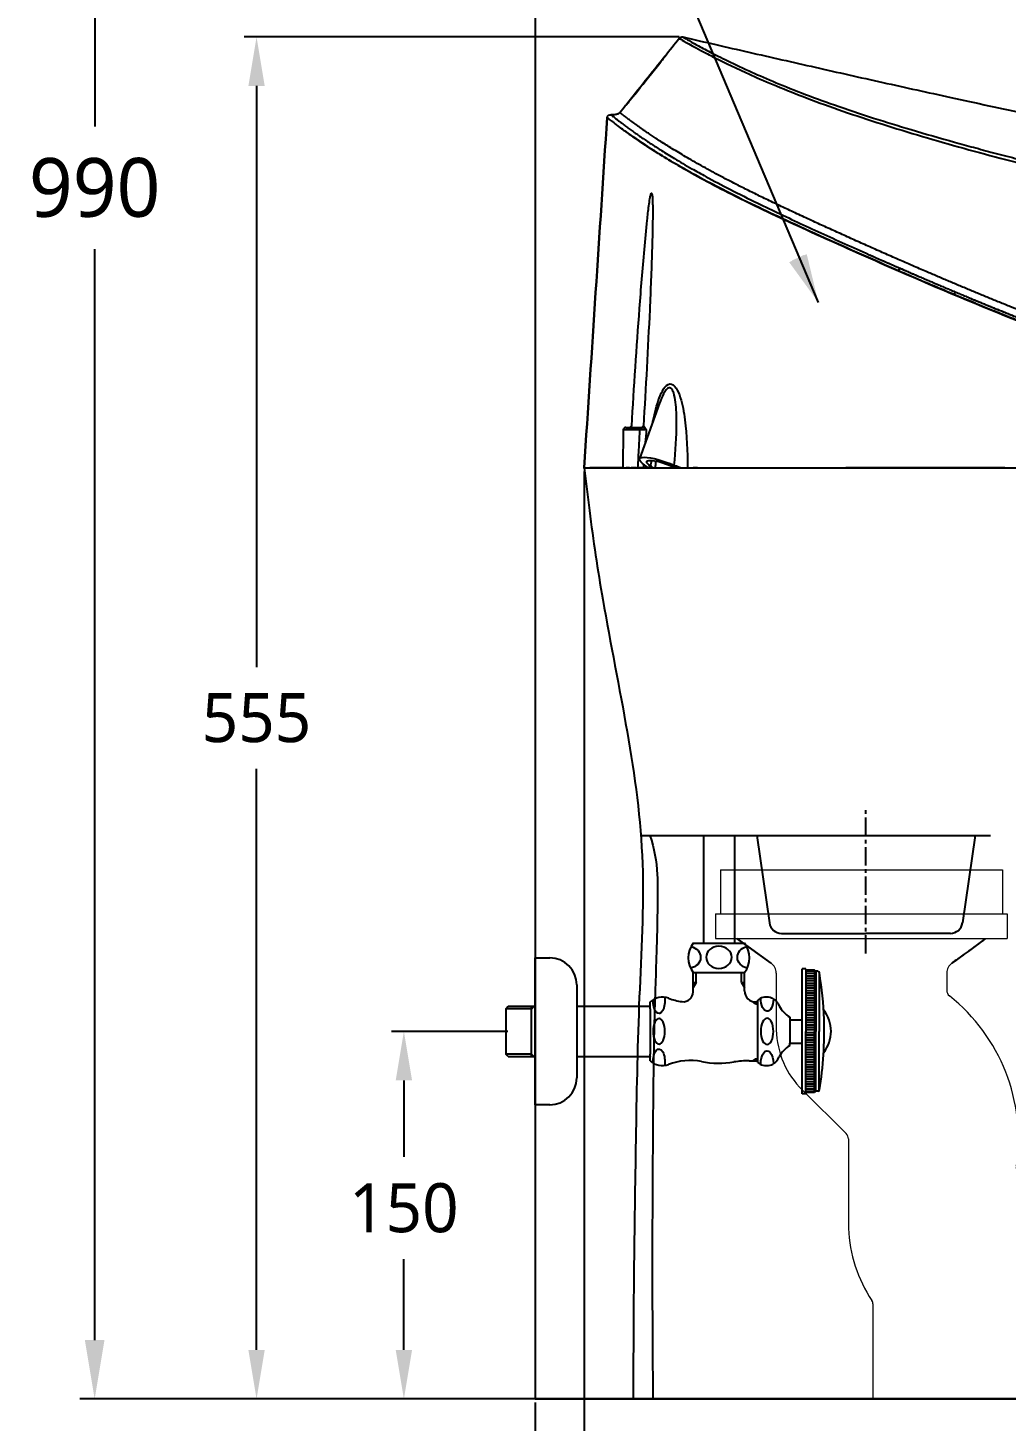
# Model space of a CAD drawing. Extents: x 2897 to 9100, y -47 to 2481.
# Drawn here: x 2897 to 3296, y 292 to 860 of the extents above; entities that cross this region are included whole.
import ezdxf

# ---------------------------------------------------------------- set-up
doc = ezdxf.new("R2010")
doc.units = 0
doc.header["$LTSCALE"] = 20
doc.header["$MEASUREMENT"] = 0
doc.linetypes.add('CENTER', pattern=[2, 1.25, -0.25, 0.25, -0.25])
doc.layers.get('0').update_dxf_attribs({"linetype": 'CONTINUOUS'})
doc.layers.get('DEFPOINTS').update_dxf_attribs({"linetype": 'CONTINUOUS'})
for name, color, linetype in [('1', 7, 'CONTINUOUS'), ('2', 2, 'CONTINUOUS'), ('3', 3, 'CONTINUOUS'), ('4', 4, 'CONTINUOUS'), ('6', 6, 'CONTINUOUS'), ('CEN', 1, 'CENTER')]:
    doc.layers.add(name, color=color, linetype=linetype)
doc.styles.get("Standard").update_dxf_attribs({"font": 'NanumGothic.ttf'})
doc.dimstyles.get("Standard").update_dxf_attribs({"dimtxt": 2.7, "dimasz": 2.5, "dimexe": 1.5, "dimexo": 1.5, "dimgap": 1.5, "dimtad": 1, "dimdec": 0, "dimlfac": 10, "dimzin": 0, "dimdsep": 46, "dimtxsty": 'Standard', "dimcen": 0, "dimclrt": 2, "dimadec": 0, "dimazin": 0, "dimtfac": 1, "dimtdec": 0, "dimtmove": 0, "dimatfit": 3, "dimfxl": 0, "dimtolj": 1, "dimtzin": 0, "dimarcsym": 0})

# ---------------------------------------------------------------- blocks, each defined once
blk = doc.blocks.new('*D23')
at = {"color": 3, "lineweight": -2, "ltscale": 10}
for p, q in [((3123.72, 679.27), (3123.72, 172.85)), ((3408.7, 233.49), (3408.7, 172.85)), ((3143.72, 177.85), (3388.7, 177.85))]:
    blk.add_line(p, q, dxfattribs=at)
at = {"color": 3, "ltscale": 10}
for points in [[(3143.72, 181.18), (3143.72, 174.51), (3123.72, 177.85)], [(3388.7, 181.18), (3388.7, 174.51), (3408.7, 177.85)]]:
    blk.add_solid(points, dxfattribs=at)
at = {"layer": 'DEFPOINTS', "color": 0, "ltscale": 10}
for p in [(3123.72, 680.77), (3408.7, 234.99), (3408.7, 177.85)]:
    blk.add_point(p, dxfattribs=at)
at = {"color": 2, "ltscale": 10, "insert": (3266.21, 198.73), "char_height": 20, "attachment_point": 5}
blk.add_mtext('\\A1;285', dxfattribs=at)
blk = doc.blocks.new('*D27')
at = {"color": 3, "lineweight": -2}
for p, q in [((3092.54, 450.77), (3045.16, 450.77)), ((3050.16, 430.77), (3050.16, 399.51)), ((3050.16, 320.77), (3050.16, 357.79)), ((3102.2, 300.77), (3045.16, 300.77))]:
    blk.add_line(p, q, dxfattribs=at)
at = {"color": 3}
for points in [[(3046.83, 430.77), (3053.49, 430.77), (3050.16, 450.77)], [(3046.83, 320.77), (3053.49, 320.77), (3050.16, 300.77)]]:
    blk.add_solid(points, dxfattribs=at)
at = {"layer": 'DEFPOINTS', "color": 0}
for p in [(3050.16, 450.77), (3094.04, 450.77), (3103.7, 300.77)]:
    blk.add_point(p, dxfattribs=at)
at = {"color": 2, "insert": (3050.16, 378.65), "char_height": 20, "attachment_point": 5}
blk.add_mtext('\\A1;150', dxfattribs=at)
blk = doc.blocks.new('*D30')
at = {"color": 3, "lineweight": -2}
for p, q in [((3162.51, 856.59), (2985.04, 856.59)), ((2990.04, 836.59), (2990.04, 599.45)), ((2990.04, 320.77), (2990.04, 557.91)), ((3142.22, 300.77), (2985.04, 300.77))]:
    blk.add_line(p, q, dxfattribs=at)
at = {"color": 3}
for points in [[(2986.71, 836.59), (2993.38, 836.59), (2990.04, 856.59)], [(2986.71, 320.77), (2993.38, 320.77), (2990.04, 300.77)]]:
    blk.add_solid(points, dxfattribs=at)
at = {"layer": 'DEFPOINTS', "color": 0}
for p in [(3164.01, 856.59), (2990.04, 300.77), (3143.72, 300.77)]:
    blk.add_point(p, dxfattribs=at)
at = {"color": 2, "insert": (2990.04, 578.68), "char_height": 20, "attachment_point": 5}
blk.add_mtext('\\A1;555', dxfattribs=at)
blk = doc.blocks.new('BGFB')
at = {"color": 2, "linetype": 'Continuous', "lineweight": 0}
for p, q in [((-57.5, 0), (57.5, 0)), ((-57.5, 0), (-57.5, -18)), ((57.5, 0), (57.5, -18)), ((-59.5, -18), (59.5, -18)), ((-59.5, -18), (-59.5, -28)), ((59.5, -18), (59.5, -28)), ((-59.5, -28), (59.5, -28)), ((-36.9, -38.04), (-50.78, -28)), ((36.9, -38.06), (50.8, -28)), ((-34.8, -42.11), (-34.78, -65.34)), ((34.83, -42.09), (34.8, -49.08)), ((-24.1, -89.92), (-6.23, -107.64)), ((-5.34, -109.77), (-5.28, -146.31)), ((127.84, -174.94), (81.13, -197.34)), ((127.84, -174.94), (135.25, -174.94)), ((207.14, -196.84), (207.14, -171.61)), ((207.34, -174.14), (245.63, -196.43)), ((4.73, -215.9), (4.73, -177.41)), ((138.25, -177.94), (138.25, -197.34)), ((151.35, -181.34), (192.35, -181.34)), ((151.35, -183.09), (192.35, -183.09)), ((144.35, -188.34), (144.35, -208.9)), ((146.35, -188.09), (146.35, -208.59)), ((197.35, -188.09), (197.35, -208.59)), ((199.35, -188.34), (199.35, -208.9)), ((144.35, -197.34), (75.09, -197.34)), ((75.09, -197.34), (75.09, -215.9)), ((130.19, -197.34), (130.19, -202.4)), ((199.35, -196.84), (269.24, -196.84)), ((213.73, -202.4), (213.73, -196.84)), ((269.24, -196.84), (269.24, -215.9)), ((144.35, -202.4), (130.19, -202.4)), ((199.35, -202.4), (213.73, -202.4)), ((4.73, -215.9), (269.24, -215.9)), ((151.35, -213.59), (192.35, -213.59)), ((117.84, -240.9), (117.84, -243.9)), ((118.52, -240.4), (118.34, -240.4)), ((118.54, -244.4), (118.34, -244.4)), ((118.52, -240.4), (225.36, -240.4)), ((118.54, -244.4), (225.36, -244.4)), ((225.86, -240.9), (225.86, -243.9)), ((120.35, -250.4), (223.35, -250.4)), ((120.65, -254.4), (223.05, -254.4))]:
    blk.add_line(p, q, dxfattribs=at)
at = {"color": 3, "linetype": 'Continuous', "lineweight": 0}
for p, q in [((117.84, -275.32), (117.84, -215.9)), ((225.86, -273.83), (225.86, -215.9))]:
    blk.add_line(p, q, dxfattribs=at)
at = {"color": 2}
for p, q in [((118.52, -240.4), (118.41, -215.9)), ((225.28, -215.9), (225.17, -240.4)), ((118.54, -244.4), (120.65, -244.4)), ((118.57, -250.4), (118.54, -244.4)), ((223.05, -244.4), (225.15, -244.4)), ((225.17, -240.4), (223.35, -240.4)), ((225.15, -244.4), (225.13, -250.4)), ((120.35, -250.4), (118.34, -250.4)), ((118.34, -254.4), (120.65, -254.4)), ((118.6, -256.9), (118.59, -254.4)), ((223.05, -254.4), (225.36, -254.4)), ((225.36, -250.4), (223.35, -250.4)), ((225.11, -254.4), (225.1, -256.9)), ((120.45, -263.9), (118.6, -256.9)), ((225.1, -256.9), (223.25, -263.9)), ((122.45, -263.9), (120.45, -263.9)), ((122.45, -263.9), (171.85, -263.9)), ((171.85, -263.9), (221.25, -263.9)), ((223.25, -263.9), (221.25, -263.9))]:
    blk.add_line(p, q, dxfattribs=at)
blk.add_line((120.35, -240.4), (118.52, -240.4))
at = {"color": 2, "linetype": 'Continuous', "lineweight": 0}
for centre in [(153.85, -188.62), (153.85, -193.62), (153.85, -198.62), (153.85, -203.62), (153.85, -208.62)]:
    blk.add_circle(centre, 1.5, dxfattribs=at)
for centre, radius, start, end in [((-39.8, -42.12), 5, 0.0447, 54.1067), ((39.83, -42.11), 5, 125.8861, 179.7556), ((37.8, -49.09), 3, 179.7556, 231.4151), ((-10.7, -109.88), 74.76, 351.5468, 51.4151), ((1.61, -64.14), 36.41, 181.8849, 225.0733), ((-8.34, -109.77), 3, 0.0895, 45.2408), ((131.95, -202.93), 96.26, 63.2809, 103.9725), ((239.79, -464.95), 378.84, 110.2437, 116.5549), ((140.19, -174.04), 67, 2.0828, 58.4605), ((68.2, -121.6), 5, 171.5468, 296.5549), ((52.79, -143.8), 58.13, 182.4762, 213.3534), ((1.73, -177.41), 3, 0, 33.3534), ((135.25, -177.94), 3, 0, 90), ((151.35, -188.34), 7, 90, 180), ((192.35, -188.34), 7, 360, 90), ((151.35, -188.09), 5, 90, 180), ((192.35, -188.09), 5, 0, 90), ((247.14, -193.84), 3, 239.7939, 270), ((151.35, -208.9), 7, 179.7381, 270), ((151.35, -208.59), 5, 180, 270), ((192.35, -208.59), 5, 270, 0), ((192.35, -208.9), 7, 270, 0), ((118.34, -240.9), 0.5, 90, 180), ((118.34, -243.9), 0.5, 180, 270), ((225.36, -240.9), 0.5, 0, 90), ((225.36, -243.9), 0.5, 270, 360), ((118.34, -250.9), 0.5, 90, 180), ((118.34, -253.9), 0.5, 180, 270), ((225.36, -250.9), 0.5, 0, 90), ((225.36, -253.9), 0.5, 270, 0)]:
    blk.add_arc(centre, radius, start, end, dxfattribs=at)
at = {"color": 3, "linetype": 'Continuous', "lineweight": 0}
blk.add_spline([(117.84, -275.32), (166.15, -271.49), (199.41, -276.45), (225.86, -273.83)], degree=3, dxfattribs=at)
at = {"layer": '1', "color": 252, "linetype": 'Continuous'}
for q in [(-50.8, -28), (-50.14, -28.48), (-50.14, -28.48), (-50.14, -28.48)]:
    blk.add_line((-36.9, -38.04), q, dxfattribs=at)
at = {"layer": '1', "color": 2, "linetype": 'Continuous'}
for centre in [(159.85, -188.62), (159.85, -188.62), (165.85, -188.62), (165.85, -188.62), (171.85, -188.62), (177.85, -188.62), (177.85, -188.62), (183.85, -188.62), (183.85, -188.62), (189.85, -188.62), (189.85, -188.62), (159.85, -193.62), (159.85, -193.62), (165.85, -193.62), (165.85, -193.62), (171.85, -193.62), (177.85, -193.62), (177.85, -193.62), (183.85, -193.62), (183.85, -193.62), (189.85, -193.62), (189.85, -193.62), (159.85, -198.62), (159.85, -198.62), (165.85, -198.62), (165.85, -198.62), (171.85, -198.62), (177.85, -198.62), (177.85, -198.62), (183.85, -198.62), (183.85, -198.62), (189.85, -198.62), (189.85, -198.62), (159.85, -203.62), (159.85, -203.62), (165.85, -203.62), (165.85, -203.62), (171.85, -203.62), (177.85, -203.62), (177.85, -203.62), (183.85, -203.62), (183.85, -203.62), (189.85, -203.62), (189.85, -203.62), (159.85, -208.62), (159.85, -208.62), (165.85, -208.62), (165.85, -208.62), (171.85, -208.62), (171.85, -208.62), (177.85, -208.62), (177.85, -208.62), (183.85, -208.62), (183.85, -208.62), (189.85, -208.62), (189.85, -208.62)]:
    blk.add_circle(centre, 1.5, dxfattribs=at)
at = {"layer": '1', "color": 252, "linetype": 'Continuous'}
for centre in [(171.85, -188.62), (171.85, -193.62), (171.85, -198.62), (171.85, -203.62)]:
    blk.add_circle(centre, 1.5, dxfattribs=at)
for points, degree in [([(50.14, -28.48), (36.94, -38.03)], 1), ([(50.14, -28.48), (45.74, -31.66), (41.34, -34.85), (36.94, -38.03)], 3), ([(50.14, -28.48), (36.94, -38.03)], 1), ([(50.14, -28.48), (45.74, -31.66), (41.34, -34.85), (36.94, -38.03)], 3), ([(197.87, -139.92), (198.2, -140.47), (198.52, -141.02), (198.83, -141.58)], 3), ([(197.87, -139.92), (198.2, -140.47), (198.52, -141.02), (198.83, -141.58)], 3)]:
    blk.add_open_spline(points, degree=degree, dxfattribs=at)
at = {"layer": 'CEN'}
blk.add_line((171.85, -269.9), (171.85, -196.9), dxfattribs=at)
blk = doc.blocks.new('*D32')
at = {"color": 3, "lineweight": -2}
for p, q in [((3847.98, 687.3), (3847.98, 54.77)), ((3103.7, 299.27), (3103.7, 54.77)), ((3123.7, 59.77), (3827.98, 59.77))]:
    blk.add_line(p, q, dxfattribs=at)
at = {"color": 3}
for points in [[(3123.7, 63.1), (3123.7, 56.43), (3103.7, 59.77)], [(3827.98, 63.1), (3827.98, 56.43), (3847.98, 59.77)]]:
    blk.add_solid(points, dxfattribs=at)
at = {"layer": 'DEFPOINTS', "color": 0}
for p in [(3847.98, 688.8), (3103.7, 300.77), (3847.98, 59.77)]:
    blk.add_point(p, dxfattribs=at)
at = {"color": 2, "insert": (3475.84, 80.54), "char_height": 20, "attachment_point": 5}
blk.add_mtext('\\A1;745', dxfattribs=at)
blk = doc.blocks.new('A$C48E07EFB')
at = {"layer": '1', "color": 0}
for p, q in [((29.73, 163.85), (29.73, 163.85)), ((20.61, 152.45), (20.62, 152.45)), ((151.2, 70.75), (151.2, 72.01)), ((159.98, 67.06), (159.98, 67.09)), ((30.77, 26.53), (22.55, 3.78)), ((15.98, 15.66), (15.84, 0.15)), ((22.75, 15.66), (15.98, 15.66)), ((16.98, 16.65), (22.8, 16.65)), ((15.84, 0.15), (21.95, 0.15)), ((25.69, 0.4), (27.75, 0.4)), ((36.66, 0.4), (38.71, 0.4)), ((55.34, 0.09), (55.34, 0.15)), ((57.29, 0.15), (57.29, 0.09)), ((64.42, 0.15), (64.42, 0.09)), ((90.16, 0.1), (90.16, 0.15)), ((90.16, 0.1), (90.16, 0.15))]:
    blk.add_line(p, q, dxfattribs=at)
blk.add_arc((16.98, 15.65), 1, 90, 179.5, dxfattribs=at)
for centre, major_axis, ratio, start_param, end_param in [((18.92, 17.15), (0.068, -0.495), 0.929916, 6.25972, 7.659522), ((23.65, 17.15), (0, 0.5), 0.925776, 3.141593, 4.645863), ((23.71, 17.14), (0.063, 0.496), 0.903631, 3.303001, 4.760206), ((22.8, 15.65), (0, -1), 0.040485, 3.141593, 4.703662), ((54.77, 0.32), (0, 0.5), 0.376754, 1.921295, 2.054198)]:
    blk.add_ellipse(centre, major_axis=major_axis, ratio=ratio, start_param=start_param, end_param=end_param, dxfattribs=at)
at = {"layer": '1', "color": 0, "extrusion": (0, 0, -1)}
for major_axis, start_param, end_param in [((-10.34, 3.74), 5.537433, 8.149965), ((-7.35, 2.66), 5.53728, 8.152591)]:
    blk.add_ellipse((32.89, 0.04), major_axis=major_axis, ratio=0.224987, start_param=start_param, end_param=end_param, dxfattribs=at)
at = {"layer": '1', "color": 0}
for points, degree in [([(32.99, 168.2), (34.92, 170.61), (36.85, 173.03), (38.78, 175.44)], 3), ([(38.78, 175.44), (39.11, 175.86), (39.77, 176.09), (40.29, 175.97)], 3), ([(40.29, 175.97), (152.34, 149.93), (276.35, 124.31)], 2), ([(40.29, 175.97), (152.34, 149.93), (276.35, 124.31)], 2), ([(40.29, 175.97), (152.34, 149.93), (276.35, 124.31)], 2), ([(16.96, 148.15), (22.29, 154.82), (27.62, 161.48), (32.95, 168.15)], 3), ([(33.08, 168.2), (33.02, 168.2), (32.99, 168.2), (32.99, 168.2)], 3), ([(20.61, 152.45), (23.65, 156.25), (26.69, 160.05), (29.73, 163.85)], 3), ([(20.62, 152.45), (23.65, 156.25), (26.69, 160.05), (29.73, 163.85)], 3), ([(14.52, 145.09), (15.32, 146.09), (16.12, 147.1), (16.92, 148.1)], 3), ([(16.92, 148.1), (16.92, 148.1), (16.95, 148.1), (17.01, 148.1)], 3), ([(19.87, 151.52), (20.12, 151.83), (20.36, 152.14), (20.61, 152.45)], 3), ([(0, 0.15), (3.13, 47.82), (6.25, 95.48), (9.38, 143.15)], 3), ([(0, 0.15), (3.13, 47.82), (6.25, 95.48), (9.38, 143.15)], 3), ([(9.38, 143.15), (6.25, 95.48), (3.13, 47.82), (0, 0.15)], 3), ([(14.52, 145.09), (14.25, 144.76), (13.98, 144.42), (12.48, 144.07), (11.49, 144.05), (10.92, 144.22)], 5), ([(135.75, 78.6), (136.27, 78.37)], 1), ([(157.17, 69.51), (157.54, 69.36)], 1), ([(18.84, 16.68), (19.02, 16.92), (19.2, 17.09), (19.39, 17.11)], 3), ([(24.11, 17.12), (24.13, 17.12), (24.14, 17.11), (24.16, 17.11)], 3), ([(24.16, 17.11), (24.62, 17.05), (24.99, 16.38), (25.33, 15.71)], 3), ([(22.8, 16.65), (23.08, 16.65), (23.37, 16.65), (23.65, 16.65)], 3), ([(23.72, 16.65), (23.69, 16.65), (23.67, 16.65), (23.65, 16.65)], 3), ([(25.33, 15.71), (24.93, 16.12), (24.34, 16.6), (23.72, 16.65)], 3), ([(25.33, 15.71), (25.2, 13.95), (25.08, 12.18), (24.95, 10.42)], 3), ([(0, 0.15), (0, 0.15), (0.01, 0.15), (0.04, 0.15)], 3), ([(24.29, 1.51), (24.26, 1.06), (24.23, 0.6), (24.19, 0.15)], 3), ([(24.72, 1.21), (25.17, 0.92), (25.5, 0.64), (25.69, 0.4)], 3), ([(25.09, 0.08), (25.21, 0.08), (25.34, 0.08), (25.46, 0.08)], 3), ([(25.33, 0.15), (25.35, 0.32), (25.36, 0.5), (25.38, 0.68)], 3), ([(25.33, 0.15), (25.35, 0.32), (25.36, 0.5), (25.38, 0.68)], 3), ([(25.56, 0.08), (25.65, 0.08), (25.74, 0.08), (25.83, 0.08)], 3), ([(25.89, 0.16), (25.89, 0.17), (25.81, 0.24), (25.69, 0.4)], 3), ([(28.18, 0.14), (27.4, 0.14), (26.62, 0.14), (25.87, 0.14)], 3), ([(27.09, 0.87), (27.26, 1.62), (27.43, 2.37), (27.6, 3.11)], 3), ([(27.75, 0.4), (27.55, 0.55), (27.33, 0.71), (27.09, 0.87)], 3), ([(27.75, 0.4), (27.98, 0.23), (28.19, 0.15), (28.39, 0.15)], 3), ([(29.08, 0.15), (29.17, 1.05), (29.27, 1.96), (29.37, 2.86)], 3), ([(35.63, 0.84), (35.97, 0.69), (36.31, 0.54), (36.66, 0.4)], 3), ([(38.71, 0.4), (38.03, 0.63), (37.35, 0.89), (36.72, 1.18)], 3), ([(46.22, 0.13), (45.64, 0.13), (45.06, 0.13), (44.49, 0.13)], 3), ([(65.06, 0.15), (65.06, 0.13), (65.06, 0.11), (65.06, 0.09)], 3), ([(65.06, 0.15), (65.06, 0.13), (65.06, 0.11), (65.06, 0.09)], 3)]:
    blk.add_open_spline(points, degree=degree, dxfattribs=at)
for points, degree, knots in [([(38.78, 175.44), (38.78, 175.44), (40.17, 174.52), (45.1, 171.81), (46.25, 171.19), (48.95, 169.76), (50.5, 168.95), (55.83, 166.25), (60.23, 164.07), (68.93, 160.09), (72.18, 158.65), (79.36, 155.6), (83.3, 153.98), (92.05, 150.57), (96.85, 148.79), (106.8, 145.26), (112, 143.5), (122.77, 140.01), (128.31, 138.28), (139.42, 134.95), (145.03, 133.32), (161.94, 128.57), (173.35, 125.55), (184.82, 122.64)], 3, [0, 0, 0, 0, 0.25, 0.25, 0.3125, 0.3125, 0.375, 0.375, 0.5, 0.5, 0.5625, 0.5625, 0.625, 0.625, 0.6875, 0.6875, 0.75, 0.75, 0.8125, 0.8125, 0.875, 0.875, 1, 1, 1, 1]), ([(40.29, 175.97), (40.35, 175.93), (40.47, 175.85), (41.48, 175.23), (43.12, 174.28), (45.86, 172.75), (50.21, 170.41), (57.25, 166.83), (68.37, 161.52), (83.62, 154.95), (102.25, 148.1), (117.46, 143.02), (134, 137.93), (147.72, 133.98), (158.99, 130.88), (167.21, 128.68), (176.02, 126.37), (182.11, 124.82), (185.25, 124.02)], 3, [0, 0, 0, 0, 0.066982, 0.130716, 0.191334, 0.248966, 0.335776, 0.415755, 0.499002, 0.623838, 0.68452, 0.749311, 0.808177, 0.874762, 0.902999, 0.933262, 0.965585, 1, 1, 1, 1]), ([(33.08, 168.2), (33.11, 168.2), (32.64, 167.57), (31.34, 165.88), (30.54, 164.87), (29.73, 163.85)], 3, [0, 0, 0, 0, 0.5, 0.5, 1, 1, 1, 1]), ([(29.73, 163.85), (30.53, 164.85), (31.32, 165.86), (32.61, 167.53), (33.07, 168.15), (33.04, 168.15)], 3, [0, 0, 0, 0, 0.5, 0.5, 1, 1, 1, 1]), ([(20.62, 152.45), (19.79, 151.42), (18.97, 150.4), (17.59, 148.73), (17.04, 148.1), (17.01, 148.1)], 3, [0, 0, 0, 0, 0.5, 0.5, 1, 1, 1, 1]), ([(17.05, 148.15), (17.08, 148.15), (17.62, 148.77), (18.34, 149.64), (18.37, 149.69), (18.41, 149.73)], 3, [0, 0, 0, 0, 0.949128, 0.949128, 1, 1, 1, 1]), ([(9.38, 143.15), (9.4, 143.46), (9.58, 143.84), (10.21, 144.28), (10.62, 144.31), (10.92, 144.22)], 3, [0, 0, 0, 0, 0.5, 0.5, 1, 1, 1, 1]), ([(128.3, 80.53), (123.24, 82.76), (113.12, 87.2), (97.67, 94.12), (83.08, 100.77), (68.93, 107.43), (56.75, 113.46), (45.99, 119.2), (37.24, 124.15), (27.71, 129.98), (19.18, 135.7), (14.48, 139.18), (12.2, 140.92), (11.15, 141.74), (10.35, 142.37), (9.79, 142.82), (9.44, 143.1), (9.4, 143.13), (9.38, 143.15)], 3, [0, 0, 0, 0, 0.062554, 0.124991, 0.193669, 0.250016, 0.316825, 0.374972, 0.437534, 0.499838, 0.6217, 0.749757, 0.789331, 0.829736, 0.870993, 0.913112, 0.956107, 1, 1, 1, 1]), ([(10.92, 144.22), (10.94, 144.21), (10.98, 144.17), (11.31, 143.91), (11.83, 143.49), (12.55, 142.92), (13.47, 142.21), (14.56, 141.37), (15.81, 140.42), (17.21, 139.38), (18.74, 138.26), (20.39, 137.07), (22.14, 135.85), (23.96, 134.59), (25.84, 133.33), (27.74, 132.07), (29.64, 130.84), (32.49, 129.02), (36.92, 126.28), (43.04, 122.69), (53.39, 116.9), (65.75, 110.52), (82.88, 102.32), (95.74, 96.39), (112.14, 88.96), (122.2, 84.53), (128.89, 81.58)], 3, [0, 0, 0, 0, 0.043803, 0.085816, 0.126123, 0.164778, 0.201813, 0.237237, 0.271048, 0.303235, 0.33378, 0.362666, 0.389876, 0.415398, 0.439219, 0.461332, 0.481735, 0.500424, 0.547145, 0.600351, 0.638368, 0.749997, 0.792002, 0.875008, 0.916739, 1, 1, 1, 1]), ([(199.95, 55.7), (184.15, 61.68), (162.11, 70.5), (133.71, 82.42), (103.39, 96.08), (75.78, 108.88), (63.72, 114.94), (56.67, 118.61), (53.6, 120.24), (48.91, 122.78), (37.96, 128.94), (24.64, 137.35), (18.27, 142.18), (15.33, 144.44), (14.53, 145.09), (14.52, 145.09)], 5, [0, 0, 0, 0, 0, 0, 0.250341, 0.358856, 0.460934, 0.478679, 0.481634, 0.492462, 0.516068, 0.531789, 0.594361, 0.780792, 1, 1, 1, 1, 1, 1]), ([(15.11, 138.73), (16.37, 137.79), (17.89, 136.69), (22.42, 133.53), (25.78, 131.26), (34.45, 125.83), (39.75, 122.67), (49.67, 117.24), (53.3, 115.32), (61.16, 111.29), (65.4, 109.19), (78.72, 102.77), (88.41, 98.32), (108.12, 89.42), (118.18, 84.94), (128.3, 80.53)], 3, [0, 0, 0, 0, 0.120531, 0.120531, 0.296425, 0.296425, 0.472319, 0.472319, 0.560265, 0.560265, 0.648212, 0.648212, 0.824106, 0.824106, 1, 1, 1, 1]), ([(19.39, 17.11), (20.36, 33.14), (21.42, 49.16), (23.22, 73.18), (23.85, 81.18), (24.92, 93.16), (25.29, 97.16), (25.93, 103.12), (26.15, 105.11), (26.54, 108.07), (26.68, 109.05), (26.93, 110.49), (27.02, 110.97), (27.2, 111.65), (27.26, 111.87), (27.43, 112.21), (27.55, 112.21), (27.74, 111.71), (27.78, 111.21), (27.86, 110.28), (27.88, 109.8), (27.94, 108.35), (27.96, 107.37), (27.99, 104.44), (27.97, 102.46), (27.89, 96.54), (27.79, 92.58), (27.43, 80.68), (27.1, 72.74), (26.02, 48.91), (25.14, 33.01), (24.16, 17.11)], 3, [0, 0, 0, 0, 0.25, 0.25, 0.375, 0.375, 0.4375, 0.4375, 0.46875, 0.46875, 0.484375, 0.484375, 0.492188, 0.492188, 0.496094, 0.496094, 0.5, 0.5, 0.507813, 0.507813, 0.515625, 0.515625, 0.53125, 0.53125, 0.5625, 0.5625, 0.625, 0.625, 0.75, 0.75, 1, 1, 1, 1]), ([(116.5, 87.05), (117.18, 86.74), (119.08, 85.9), (122.39, 84.46), (126.07, 82.85), (129.46, 81.36), (132.18, 80.16), (134.22, 79.26), (135.35, 78.77), (135.75, 78.6)], 3, [0, 0, 0, 0, 0.10694, 0.295122, 0.513695, 0.681107, 0.8226, 0.937918, 1, 1, 1, 1]), ([(128.3, 80.53), (128.41, 80.79), (128.56, 81.09), (128.79, 81.5), (128.87, 81.59), (128.89, 81.58)], 3, [0, 0, 0, 0, 0.5, 0.5, 1, 1, 1, 1]), ([(128.3, 80.53), (144.6, 73.43), (161.14, 66.49), (194.43, 53.23), (211.18, 46.91), (244.99, 35.19), (262.09, 29.77), (296.61, 20.35), (314, 16.4), (331.54, 13.37)], 3, [0, 0, 0, 0, 0.25, 0.25, 0.5, 0.5, 0.75, 0.75, 1, 1, 1, 1]), ([(331.54, 13.37), (325.82, 14.41), (314.24, 16.54), (296.79, 20.49), (276.75, 25.64), (253.74, 32.43), (228.56, 40.76), (203.01, 50), (183.77, 57.45), (170.02, 62.97), (162.17, 66.18), (154.06, 69.54), (145.69, 73.06), (137.06, 76.73), (131.25, 79.25), (128.3, 80.53)], 3, [0, 0, 0, 0, 0.081267, 0.164597, 0.250036, 0.370454, 0.49984, 0.620575, 0.750153, 0.788239, 0.82775, 0.868688, 0.911049, 0.954819, 1, 1, 1, 1]), ([(128.89, 81.58), (143.09, 75.37), (157.35, 69.32), (171.47, 63.52), (185.66, 57.88), (200.16, 52.41), (200.16, 52.41), (200.16, 52.41), (200.16, 52.41), (200.16, 52.41)], 5, [0, 0, 0, 0, 0, 0, 0.999999, 0.999999, 0.999999, 0.999999, 1, 1, 1, 1, 1, 1]), ([(157.54, 69.36), (158.19, 69.09), (159.79, 68.43), (162.53, 67.31), (165.93, 65.93), (170.08, 64.24), (174.67, 62.37), (179.35, 60.48), (182.32, 59.3), (183.71, 58.75)], 3, [0, 0, 0, 0, 0.07437, 0.183826, 0.314407, 0.464325, 0.6598, 0.8413, 1, 1, 1, 1]), ([(28, 18.83), (28.05, 19.05), (28.09, 19.27), (28.79, 22.61), (29.55, 25.68), (31.11, 29.91), (31.7, 31.24), (33.13, 33.45), (34.01, 34.3), (35.88, 34.48), (36.78, 33.75), (38.19, 31.62), (38.74, 30.27), (40.11, 26.04), (40.69, 22.9), (41.96, 13.34), (42.19, 6.76), (42.11, 0.15)], 3, [0, 0, 0, 0, 0.011514, 0.011514, 0.176262, 0.176262, 0.258636, 0.258636, 0.34101, 0.34101, 0.423383, 0.423383, 0.505757, 0.505757, 0.670505, 0.670505, 1, 1, 1, 1]), ([(28, 18.83), (28.05, 19.05), (28.09, 19.27), (28.79, 22.61), (29.55, 25.68), (31.11, 29.91), (31.7, 31.24), (33.13, 33.45), (34.01, 34.3), (35.88, 34.48), (36.78, 33.75), (38.19, 31.62), (38.74, 30.27), (40.11, 26.04), (40.69, 22.9), (41.96, 13.34), (42.19, 6.76), (42.11, 0.15)], 3, [0, 0, 0, 0, 0.011514, 0.011514, 0.176262, 0.176262, 0.258636, 0.258636, 0.34101, 0.34101, 0.423383, 0.423383, 0.505757, 0.505757, 0.670505, 0.670505, 1, 1, 1, 1]), ([(36.72, 1.18), (37.32, 6.98), (37.74, 12.78), (37.75, 21.35), (37.65, 24.19), (37.14, 28.21), (36.91, 29.54), (36.33, 31.26), (36.09, 31.8), (35.47, 32.59), (35.08, 32.83), (34.23, 32.7), (33.8, 32.36), (33.05, 31.47), (32.72, 30.92), (31.78, 29.17), (31.26, 27.88), (30.76, 26.51), (30.75, 26.47), (30.73, 26.43)], 3, [0, 0, 0, 0, 0.398753, 0.398753, 0.59813, 0.59813, 0.697818, 0.697818, 0.747663, 0.747663, 0.797507, 0.797507, 0.847351, 0.847351, 0.897195, 0.897195, 0.996884, 0.996884, 1, 1, 1, 1]), ([(21.95, 0.15), (22.1, 2.95), (22.25, 5.75), (22.52, 10.92), (22.64, 13.29), (22.75, 15.66)], 3, [0, 0, 0, 0, 0.541449, 0.541449, 1, 1, 1, 1]), ([(25.33, 15.71), (25.3, 15.71), (25.28, 15.71), (25.09, 15.71), (24.87, 15.71), (24.36, 15.69), (24.06, 15.69), (23.43, 15.67), (23.09, 15.67), (22.75, 15.66)], 3, [0, 0, 0, 0, 0.050427, 0.050427, 0.366463, 0.366463, 0.683166, 0.683166, 1, 1, 1, 1]), ([(0, 0.15), (0, 0.15), (0.17, 0.15), (0.96, 0.15), (1.56, 0.15), (3.32, 0.15), (4.46, 0.15), (7.47, 0.15), (9.33, 0.15), (12.87, 0.15), (14.19, 0.15), (15.67, 0.15)], 3, [0, 0, 0, 0, 0.22159, 0.22159, 0.443179, 0.443179, 0.664769, 0.664769, 0.886359, 0.886359, 1, 1, 1, 1]), ([(0.54, 0.15), (0.61, 0.15), (0.69, 0.15), (1.33, 0.15), (2.17, 0.15), (4.62, 0.15), (6.23, 0.15), (8.55, 0.15), (8.74, 0.15), (8.95, 0.15)], 3, [0, 0, 0, 0, 0.073916, 0.073916, 0.516827, 0.516827, 0.959737, 0.959737, 1, 1, 1, 1]), ([(15.55, 0.15), (12.73, 0.15), (7.73, 0.15), (4.11, 0.15), (2.61, 0.15), (2.3, 0.15)], 3, [0, 0, 0, 0, 0.388398, 0.858017, 1, 1, 1, 1]), ([(18.5, 0.15), (18.45, 0.15), (17.97, 0.15), (17.51, 0.15), (17.1, 0.15)], 3, [0, 0, 0, 0, 0.093276, 1, 1, 1, 1]), ([(21.15, 0.14), (20.7, 0.14), (20.01, 0.14), (19.35, 0.15), (19.12, 0.15)], 3, [0, 0, 0, 0, 0.639224, 1, 1, 1, 1]), ([(25.26, 0.14), (24.63, 0.14), (23.35, 0.14), (22.08, 0.14), (21.41, 0.14), (21.35, 0.14)], 3, [0, 0, 0, 0, 0.446809, 0.955147, 1, 1, 1, 1]), ([(38.01, 0.15), (37.62, 0.15), (37.23, 0.2), (36.8, 0.35), (36.73, 0.37), (36.66, 0.4)], 3, [0, 0, 0, 0, 0.839144, 0.839144, 1, 1, 1, 1]), ([(38.71, 0.4), (39.11, 0.26), (39.54, 0.19), (39.95, 0.17), (40.13, 0.15), (40.3, 0.15), (40.47, 0.15)], 3, [0, 0, 0, 0, 0.700171, 0.700171, 0.700171, 1, 1, 1, 1]), ([(42.48, 0.12), (46.74, 0.12), (51.48, 0.12), (61.81, 0.12), (67.37, 0.12), (84.79, 0.12), (97.24, 0.12), (122.36, 0.13), (135.07, 0.13), (160.51, 0.13), (173.25, 0.13), (198.72, 0.13), (211.46, 0.13), (236.94, 0.13), (249.67, 0.13), (287.88, 0.13), (313.36, 0.13), (338.82, 0.13)], 3, [0, 0, 0, 0, 0.0625, 0.0625, 0.125, 0.125, 0.25, 0.25, 0.375, 0.375, 0.5, 0.5, 0.625, 0.625, 0.75, 0.75, 1, 1, 1, 1]), ([(171.69, 0.15), (168.29, 0.15), (159.45, 0.15), (145.89, 0.15), (131.78, 0.15), (119.88, 0.15), (111.78, 0.15), (107.64, 0.15), (106.72, 0.15)], 3, [0, 0, 0, 0, 0.156674, 0.407053, 0.623811, 0.807113, 0.957022, 1, 1, 1, 1])]:
    blk.add_open_spline(points, degree=degree, knots=knots, dxfattribs=at)
blk.add_point((0, 0.15), dxfattribs=at)
blk.add_point((0, 0.15), dxfattribs=at)
blk.add_point((0, 0.15), dxfattribs=at)
blk.add_point((0, 0.15), dxfattribs=at)
blk.add_point((0, 0.15), dxfattribs=at)
blk = doc.blocks.new('*D29')
at = {"color": 3, "lineweight": -2}
for p, q in [((3278.75, 1289.29), (2917.99, 1289.29)), ((2923.99, 1265.29), (2923.99, 820.1)), ((2923.99, 324.77), (2923.99, 769.97)), ((3101.9, 300.77), (2917.99, 300.77))]:
    blk.add_line(p, q, dxfattribs=at)
at = {"color": 3}
for points in [[(2919.99, 1265.29), (2927.99, 1265.29), (2923.99, 1289.29)], [(2919.99, 324.77), (2927.99, 324.77), (2923.99, 300.77)]]:
    blk.add_solid(points, dxfattribs=at)
at = {"layer": 'DEFPOINTS', "color": 0}
for p in [(2923.99, 1289.29), (3280.55, 1289.29), (3103.7, 300.77)]:
    blk.add_point(p, dxfattribs=at)
at = {"color": 2, "insert": (2923.99, 795.03), "char_height": 24, "attachment_point": 5}
blk.add_mtext('\\A1;990', dxfattribs=at)

msp = doc.modelspace()

# ---------------------------------------------------------------- linework, layer by layer
for p, q in [((3123.72, 680.77), (3836.19, 680.77)), ((3146.85, 530.77), (3199.78, 530.77)), ((3123.7, 320.36), (3123.7, 300.77)), ((3143.29, 300.77), (3123.7, 300.77)), ((3160.07, 300.77), (3158.1, 300.77)), ((3180.48, 300.77), (3160.07, 300.77)), ((3178.29, 300.77), (3709.34, 300.77)), ((3202.34, 300.77), (3180.48, 300.77)), ((3212.41, 300.77), (3202.34, 300.77)), ((3215.52, 300.77), (3212.41, 300.77)), ((3235.2, 300.77), (3215.52, 300.77)), ((3492.73, 300.77), (3235.2, 300.77))]:
    msp.add_line(p, q)
at = {"color": 1, "linetype": 'CENTER', "ltscale": 0.3}
msp.add_line((3238.7, 482.5), (3238.7, 540.99), dxfattribs=at)
for centre, start, end in [((3204.26, 495.77), 188.1301, 270), ((3273.15, 495.77), 270, 351.8699)]:
    msp.add_arc(centre, 5, start, end)
at = {"layer": '1', "color": 0, "linetype": 'Continuous'}
for p, q in [((3143.72, 300.77), (3151.32, 300.77)), ((3208.13, 300.77), (3191.92, 300.77))]:
    msp.add_line(p, q, dxfattribs=at)
msp.add_open_spline([(3123.72, 680.77), (3124.38, 674.93), (3125.09, 669.1), (3125.85, 663.27)], degree=3, dxfattribs=at)
for points, knots in [([(3125.85, 663.27), (3127.43, 651.19), (3131.9, 621.27), (3141.86, 573), (3149.35, 519.34), (3145.8, 464.81), (3144.81, 409.68), (3143.94, 355.81), (3143.76, 319.05), (3143.72, 300.77)], [0, 0, 0, 0, 0.1011, 0.250917, 0.400733, 0.55055, 0.700367, 0.850183, 1, 1, 1, 1]), ([(3125.85, 663.27), (3127.43, 651.19), (3131.9, 621.27), (3141.86, 573), (3149.35, 519.34), (3145.8, 464.81), (3144.81, 409.68), (3143.94, 355.81), (3143.76, 319.05), (3143.72, 300.77)], [0, 0, 0, 0, 0.1011, 0.250917, 0.400733, 0.55055, 0.700367, 0.850183, 1, 1, 1, 1]), ([(3150.55, 530.77), (3152.31, 525.48), (3153.31, 520.16), (3153.55, 514.8), (3153.57, 514.15), (3153.59, 513.51), (3153.61, 512.25), (3153.61, 511.66), (3153.61, 510.44), (3153.61, 509.81), (3153.61, 508.53), (3153.62, 507.88), (3153.63, 505.97), (3153.63, 504.8), (3153.62, 502.28), (3153.61, 500.97), (3153.59, 499.13), (3153.58, 498.54), (3153.56, 497.31), (3153.55, 496.68), (3153.52, 494.75), (3153.5, 493.44), (3153.44, 490.88), (3153.41, 489.67), (3153.34, 487.26), (3153.31, 486.03), (3153.12, 479.8), (3152.94, 474.59), (3152.73, 468.46), (3152.7, 467.25), (3152.62, 464.92), (3152.59, 463.79), (3152.48, 460.44), (3152.42, 458.26), (3152.34, 454.81), (3152.31, 453.6), (3152.26, 451.23), (3152.23, 450.07), (3152.16, 446.66), (3152.12, 444.44), (3152.05, 439.83), (3152.01, 437.38), (3151.95, 432.75), (3151.92, 430.48), (3151.87, 425.84), (3151.85, 423.41), (3151.81, 418.72), (3151.79, 416.42), (3151.75, 411.84), (3151.74, 409.54), (3151.7, 404.88), (3151.69, 402.46), (3151.64, 395.39), (3151.61, 390.86), (3151.58, 383.84), (3151.57, 381.43), (3151.55, 376.72), (3151.54, 374.43), (3151.52, 369.85), (3151.52, 367.57), (3151.51, 364.1), (3151.51, 362.93), (3151.51, 360.56), (3151.51, 359.35), (3151.51, 353.46), (3151.5, 349.02), (3151.51, 343.28), (3151.52, 342.12), (3151.52, 339.78), (3151.53, 338.57), (3151.55, 335.02), (3151.55, 332.72), (3151.57, 328.17), (3151.58, 325.92), (3151.61, 321.35), (3151.62, 319.01), (3151.68, 311.87), (3151.71, 307.42), (3151.77, 302.07), (3151.77, 301.45), (3151.78, 300.82)], [-0.068459, -0.068459, -0.068459, -0.068459, 0, 0, 0, 0.008261, 0.008261, 0.016521, 0.016521, 0.024782, 0.024782, 0.033042, 0.033042, 0.049563, 0.049563, 0.066084, 0.066084, 0.074345, 0.074345, 0.082606, 0.082606, 0.099127, 0.099127, 0.115648, 0.115648, 0.132169, 0.132169, 0.198253, 0.198253, 0.214774, 0.214774, 0.231296, 0.231296, 0.264338, 0.264338, 0.280859, 0.280859, 0.29738, 0.29738, 0.330422, 0.330422, 0.363464, 0.363464, 0.396507, 0.396507, 0.429549, 0.429549, 0.462591, 0.462591, 0.495633, 0.495633, 0.528676, 0.528676, 0.59476, 0.59476, 0.627802, 0.627802, 0.660844, 0.660844, 0.693887, 0.693887, 0.710408, 0.710408, 0.726929, 0.726929, 0.793013, 0.793013, 0.809534, 0.809534, 0.826056, 0.826056, 0.859098, 0.859098, 0.89214, 0.89214, 0.925182, 0.925182, 0.991267, 0.991267, 1, 1, 1, 1]), ([(3151.78, 300.77), (3148.57, 300.77), (3146.64, 300.77), (3144.2, 300.77), (3143.73, 300.77), (3143.71, 300.77)], [0, 0, 0, 0, 0.5, 0.5, 1, 1, 1, 1]), ([(3191.92, 300.77), (3182.83, 300.77), (3173.91, 300.77), (3163.21, 300.77), (3160.1, 300.77), (3155, 300.77), (3153.08, 300.77), (3151.78, 300.77)], [0, 0, 0, 0, 0.5, 0.5, 0.75, 0.75, 1, 1, 1, 1]), ([(3237.59, 300.77), (3234.99, 300.77), (3230.79, 300.77), (3223.09, 300.77), (3220.26, 300.77), (3214.34, 300.77), (3211.29, 300.77), (3208.13, 300.77)], [0, 0, 0, 0, 0.5, 0.5, 0.75, 0.75, 1, 1, 1, 1]), ([(3260.01, 300.77), (3257.62, 300.77), (3255.25, 300.77), (3250.77, 300.77), (3248.6, 300.77), (3244.7, 300.77), (3242.91, 300.77), (3239.86, 300.77), (3238.59, 300.77), (3237.59, 300.77)], [0, 0, 0, 0, 0.25, 0.25, 0.5, 0.5, 0.75, 0.75, 1, 1, 1, 1]), ([(3701.76, 300.77), (3701.08, 300.77), (3700.21, 300.77), (3697.59, 300.77), (3695.61, 300.77), (3690.91, 300.77), (3688.19, 300.77), (3682.04, 300.77), (3678.59, 300.77), (3671.26, 300.77), (3667.37, 300.77), (3655.08, 300.77), (3646.02, 300.77), (3627.21, 300.77), (3617.39, 300.77), (3597.17, 300.77), (3586.74, 300.77), (3555.53, 300.77), (3534.57, 300.77), (3492.52, 300.77), (3471.43, 300.77), (3429.21, 300.77), (3408.07, 300.77), (3365.77, 300.77), (3344.62, 300.77), (3312.89, 300.77), (3302.31, 300.77), (3281.16, 300.77), (3270.58, 300.77), (3260.01, 300.77)], [0, 0, 0, 0, 0.022308, 0.022308, 0.054897, 0.054897, 0.087487, 0.087487, 0.120077, 0.120077, 0.152667, 0.152667, 0.217846, 0.217846, 0.283026, 0.283026, 0.348205, 0.348205, 0.478564, 0.478564, 0.608923, 0.608923, 0.739282, 0.739282, 0.869641, 0.869641, 0.934821, 0.934821, 1, 1, 1, 1])]:
    msp.add_open_spline(points, degree=3, knots=knots, dxfattribs=at)
at = {"layer": '2', "color": 0, "ltscale": 2}
for p, q in [((3194.2, 530.77), (3289.53, 530.77)), ((3194.2, 530.77), (3199.31, 495.07)), ((3283.2, 530.77), (3278.1, 495.07)), ((3204.26, 490.77), (3238.7, 490.77)), ((3273.15, 490.77), (3238.7, 490.77))]:
    msp.add_line(p, q, dxfattribs=at)
at = {"layer": '3'}
msp.add_solid([(3207.39, 764.66), (3219.3, 748.25), (3213.36, 767.63)], dxfattribs=at)
at = {"layer": '4'}
for p, q in [((3172.35, 530.77), (3172.35, 486.77)), ((3185.05, 530.77), (3185.05, 486.77)), ((3168.2, 486.77), (3172.35, 486.77)), ((3172.35, 486.77), (3189.2, 486.77)), ((3103.7, 420.77), (3103.7, 480.77)), ((3103.7, 480.77), (3109.7, 480.77)), ((3168.2, 474.77), (3189.2, 474.77)), ((3168.2, 466.86), (3168.2, 474.77)), ((3169.45, 470.77), (3169.45, 474.77)), ((3187.95, 470.77), (3187.95, 474.77)), ((3189.2, 467.27), (3189.2, 474.77)), ((3214.2, 476.27), (3212.7, 476.27)), ((3212.7, 475.27), (3212.7, 476.27)), ((3212.7, 450.77), (3212.7, 475.27)), ((3214.2, 476.07), (3214.2, 476.27)), ((3214.2, 476.07), (3214.2, 450.77)), ((3217.7, 475.36), (3214.2, 475.36)), ((3217.7, 474.36), (3214.2, 474.36)), ((3217.7, 473.36), (3214.2, 473.36)), ((3217.7, 472.36), (3214.2, 472.36)), ((3217.7, 475.77), (3214.5, 475.77)), ((3218.2, 475.27), (3217.7, 475.77)), ((3217.7, 475.77), (3217.7, 450.77)), ((3219.03, 475.27), (3218.2, 475.27)), ((3218.2, 475.27), (3218.2, 450.77)), ((3219.62, 474.77), (3219.62, 450.77)), ((3120.7, 469.77), (3120.7, 431.77)), ((3168.2, 470.77), (3169.45, 470.77)), ((3169.45, 470.77), (3168.2, 468.61)), ((3187.95, 470.77), (3189.2, 470.77)), ((3187.95, 470.77), (3189.2, 468.61)), ((3217.7, 471.36), (3214.2, 471.36)), ((3217.7, 470.36), (3214.2, 470.36)), ((3217.7, 469.36), (3214.2, 469.36)), ((3217.7, 468.36), (3214.2, 468.36)), ((3217.7, 467.36), (3214.2, 467.36)), ((3217.7, 466.36), (3214.2, 466.36)), ((3091.7, 460.02), (3092.7, 461.02)), ((3092.7, 461.02), (3103.7, 461.02)), ((3102.2, 440.52), (3102.2, 461.02)), ((3102.2, 460.02), (3103.2, 461.02)), ((3120.7, 461.02), (3150.7, 461.02)), ((3150.7, 460.02), (3150.7, 462.77)), ((3193.7, 462.02), (3192.41, 462.96)), ((3193.7, 462.77), (3194.62, 462.77)), ((3193.7, 462.02), (3193.7, 462.77)), ((3193.7, 462.02), (3194.62, 462.02)), ((3194.62, 462.77), (3194.62, 463.49)), ((3194.62, 438.77), (3194.62, 462.77)), ((3202.73, 462.09), (3203.28, 461.14)), ((3217.7, 465.36), (3214.2, 465.36)), ((3217.7, 464.36), (3214.2, 464.36)), ((3217.7, 463.36), (3214.2, 463.36)), ((3217.7, 462.36), (3214.2, 462.36)), ((3217.7, 461.36), (3214.2, 461.36)), ((3102.2, 460.02), (3091.7, 460.02)), ((3091.83, 441.52), (3091.83, 460.02)), ((3103.7, 460.41), (3103.7, 441.14)), ((3150.7, 460.02), (3150.7, 441.52)), ((3207.62, 456.51), (3207.62, 455.52)), ((3207.62, 455.52), (3207.62, 446.02)), ((3207.62, 455.52), (3212.7, 455.52)), ((3217.7, 460.36), (3214.2, 460.36)), ((3217.7, 459.36), (3214.2, 459.36)), ((3217.7, 458.36), (3214.2, 458.36)), ((3217.7, 457.36), (3214.2, 457.36)), ((3217.7, 456.36), (3214.2, 456.36)), ((3217.7, 455.36), (3214.2, 455.36)), ((3212.7, 425.27), (3212.7, 450.77)), ((3217.7, 454.36), (3214.2, 454.36)), ((3217.7, 453.36), (3214.2, 453.36)), ((3217.7, 452.36), (3214.2, 452.36)), ((3217.7, 451.36), (3214.2, 451.36)), ((3214.2, 425.47), (3214.2, 450.77)), ((3217.7, 450.18), (3214.2, 450.18)), ((3217.7, 425.77), (3217.7, 450.77)), ((3218.2, 426.27), (3218.2, 450.77)), ((3219.62, 426.77), (3219.62, 450.77)), ((3207.62, 446.02), (3212.7, 446.02)), ((3207.62, 445.04), (3207.62, 446.02)), ((3217.7, 449.18), (3214.2, 449.18)), ((3217.7, 448.18), (3214.2, 448.18)), ((3217.7, 447.18), (3214.2, 447.18)), ((3217.7, 446.18), (3214.2, 446.18)), ((3217.7, 445.18), (3214.2, 445.18)), ((3217.7, 444.18), (3214.2, 444.18)), ((3102.2, 441.52), (3091.7, 441.52)), ((3092.7, 440.52), (3091.7, 441.52)), ((3092.7, 440.52), (3103.7, 440.52)), ((3103.2, 440.52), (3102.2, 441.52)), ((3120.7, 440.52), (3150.7, 440.52)), ((3150.7, 438.77), (3150.7, 441.52)), ((3150.7, 440.52), (3150.7, 440.34)), ((3150.7, 438.77), (3150.7, 440.34)), ((3190.99, 438.77), (3194.62, 438.77)), ((3193.7, 439.52), (3192.41, 438.77)), ((3193.7, 439.52), (3194.62, 439.52)), ((3193.7, 438.77), (3193.7, 439.52)), ((3194.62, 438.05), (3194.62, 438.77)), ((3202.73, 439.45), (3203.28, 440.41)), ((3217.7, 443.18), (3214.2, 443.18)), ((3217.7, 442.18), (3214.2, 442.18)), ((3217.7, 441.18), (3214.2, 441.18)), ((3217.7, 440.18), (3214.2, 440.18)), ((3217.7, 439.18), (3214.2, 439.18)), ((3217.7, 438.18), (3214.2, 438.18)), ((3217.7, 437.18), (3214.2, 437.18)), ((3217.7, 436.18), (3214.2, 436.18)), ((3217.7, 435.21), (3214.2, 435.21)), ((3217.7, 434.21), (3214.2, 434.21)), ((3217.7, 433.21), (3214.2, 433.21)), ((3217.7, 432.21), (3214.2, 432.21)), ((3217.7, 431.21), (3214.2, 431.21)), ((3217.7, 431.21), (3214.2, 431.21)), ((3217.7, 430.21), (3214.2, 430.21)), ((3217.7, 429.21), (3214.2, 429.21)), ((3217.7, 428.21), (3214.2, 428.21)), ((3217.7, 427.21), (3214.2, 427.21)), ((3109.7, 420.77), (3103.7, 420.77)), ((3214.2, 425.3), (3212.7, 425.3)), ((3217.7, 426.21), (3214.2, 426.21)), ((3214.2, 425.5), (3214.2, 425.3)), ((3217.7, 425.8), (3214.5, 425.8)), ((3218.2, 426.3), (3217.7, 425.8)), ((3219.03, 426.3), (3218.2, 426.3))]:
    msp.add_line(p, q, dxfattribs=at)
for centre, radius, start, end in [((3176.2, 480.77), 10, 143.1301, 216.8699), ((3181.2, 480.77), 10, 323.1301, 36.8699), ((3109.7, 469.77), 11, 0, 90), ((3214.5, 476.07), 0.3, 180, 270), ((3219.03, 474.57), 0.7, 9.4934, 90), ((3076.7, 450.77), 145, 1.9431, 9.4934), ((3164.2, 466.86), 4, 262.2883, 0), ((3193.7, 467.27), 4.5, 180, 270), ((3155.61, 457.78), 7, 69.0339, 134.5129), ((3167, 487.5), 24.83, 249.0339, 262.2883), ((3198.09, 459.42), 5.36, 30, 130.4306), ((3215.41, 468.14), 14, 210, 236.1902), ((3076.7, 450.77), 145, 350.5066, 1.9431), ((3210.45, 450.73), 14, 0.2473, 38.2141), ((3210.45, 450.85), 14, 321.7859, 359.7527), ((3215.41, 433.41), 14, 123.8098, 150), ((3155.61, 443.77), 7, 225.5, 290.9661), ((3167, 414.05), 24.83, 79.2627, 110.9661), ((3178.7, 475.77), 38, 259.2627, 279.3048), ((3190.99, 400.77), 38, 90, 99.3048), ((3198.09, 442.13), 5.36, 229.5694, 330), ((3109.7, 431.77), 11, 270, 0), ((3219.03, 427), 0.7, 270, 350.5066), ((3214.5, 425.5), 0.3, 90, 180)]:
    msp.add_arc(centre, radius, start, end, dxfattribs=at)
at = {"layer": '4', "extrusion": (0, 0, -1)}
for centre, major_axis, ratio, start_param, end_param in [((3166.02, 481), (-5.23, 0), 0.866391, 1.824119, 4.49897), ((3191.48, 481), (-5.23, 0), 0.866391, 4.942097, 7.58465), ((3154.27, 463.28), (0, -5.22), 0.46009, 4.433611, 7.934688), ((3198.38, 464.37), (0, -5.4), 0.478204, 4.79078, 7.834251), ((3154.27, 438.36), (0, -5.22), 0.46009, 1.472186, 5.009627), ((3198.38, 437.45), (0, -5.4), 0.478204, 1.540108, 4.68362)]:
    msp.add_ellipse(centre, major_axis=major_axis, ratio=ratio, start_param=start_param, end_param=end_param, dxfattribs=at)
for centre, major_axis, ratio in [((3178.7, 481), (-5.23, 0), 0.866391), ((3154.27, 450.77), (0, -5.22), 0.46009), ((3198.38, 450.77), (0, -5.4), 0.478204)]:
    msp.add_ellipse(centre, major_axis=major_axis, ratio=ratio, dxfattribs=at)
at = {"layer": '6'}
msp.add_lwpolyline([(4268.83, 2225.81), (3103.7, 2225.81), (3103.7, 300.77), (5031.2, 300.77), (5031.2, 1325.77)], dxfattribs=at)

# ---------------------------------------------------------------- block references
msp.add_blockref('A$C48E07EFB', (3123.72, 680.62))
at = {"color": 1}
msp.add_blockref('BGFB', (3236.86, 516.68), dxfattribs=at)

# ---------------------------------------------------------------- dimensions: what is measured, and where the dimension line sits
for base, p1, p2, text, override, picture, middle in [((2923.99, 1289.29), (3103.7, 300.77), (3280.55, 1289.29), '990', {"dimscale": 1.2, "dimtxt": 20, "dimasz": 20, "dimexe": 5, "dimgap": 10, "dimtih": 1, "dimtoh": 1, "dimlfac": 1, "dimzin": 12, "dimclrd": 3, "dimclre": 3, "dimazin": 2, "dimarcsym": 1}, '*D29', (2923.99, 795.03)), ((2990.04, 300.77), (3164.01, 856.59), (3143.72, 300.77), '555', {"dimtxt": 20, "dimasz": 20, "dimexe": 5, "dimgap": 10, "dimtih": 1, "dimtoh": 1, "dimlfac": 1, "dimzin": 12, "dimclrd": 3, "dimclre": 3, "dimazin": 2, "dimarcsym": 1}, '*D30', (2990.04, 578.68))]:
    dim = msp.add_linear_dim(base=base, p1=p1, p2=p2, angle=90, text=text, dimstyle='Standard', override=override)
    dim.commit()
    dim.dimension.update_dxf_attribs({"geometry": picture, "text_midpoint": middle})
dim = msp.add_linear_dim(base=(3847.98, 59.77), p1=(3103.7, 300.77), p2=(3847.98, 688.8), text='745', dimstyle='Standard', override={"dimtxt": 20, "dimasz": 20, "dimexe": 5, "dimgap": 10, "dimlfac": 1, "dimzin": 12, "dimclrd": 3, "dimclre": 3, "dimazin": 2, "dimarcsym": 1})
dim.commit()
dim.dimension.update_dxf_attribs({"geometry": '*D32', "text_midpoint": (3475.84, 80.54)})
at = {"color": 7, "ltscale": 10}
dim = msp.add_linear_dim(base=(3408.7, 177.85), p1=(3123.72, 680.77), p2=(3408.7, 234.99), dimstyle='Standard', override={"dimtxt": 20, "dimasz": 20, "dimexe": 5, "dimgap": 10, "dimlfac": 1, "dimclrd": 3, "dimclre": 3}, dxfattribs=at)
dim.commit()
dim.dimension.update_dxf_attribs({"geometry": '*D23', "text_midpoint": (3266.21, 198.73)})
dim = msp.add_linear_dim(base=(3050.16, 450.77), p1=(3103.7, 300.77), p2=(3094.04, 450.77), angle=90, dimstyle='Standard', override={"dimtxt": 20, "dimasz": 20, "dimexe": 5, "dimgap": 10, "dimtih": 1, "dimtoh": 1, "dimlfac": 1, "dimzin": 12, "dimclrd": 3, "dimclre": 3, "dimazin": 2, "dimarcsym": 1})
dim.commit()
dim.dimension.update_dxf_attribs({"geometry": '*D27', "text_midpoint": (3050.16, 378.65), "dimtype": 160})

# ---------------------------------------------------------------- leaders
msp.add_leader([(3219.3, 748.25), (3139.99, 935.89), (2986.53, 935.89)], dimstyle='Standard', override={"dimtxt": 20, "dimasz": 20, "dimexe": 5, "dimgap": 10, "dimtad": 0, "dimlfac": 1, "dimzin": 12, "dimclrd": 3, "dimclre": 3, "dimazin": 2, "dimarcsym": 1})

doc.saveas('drawing.dxf')
